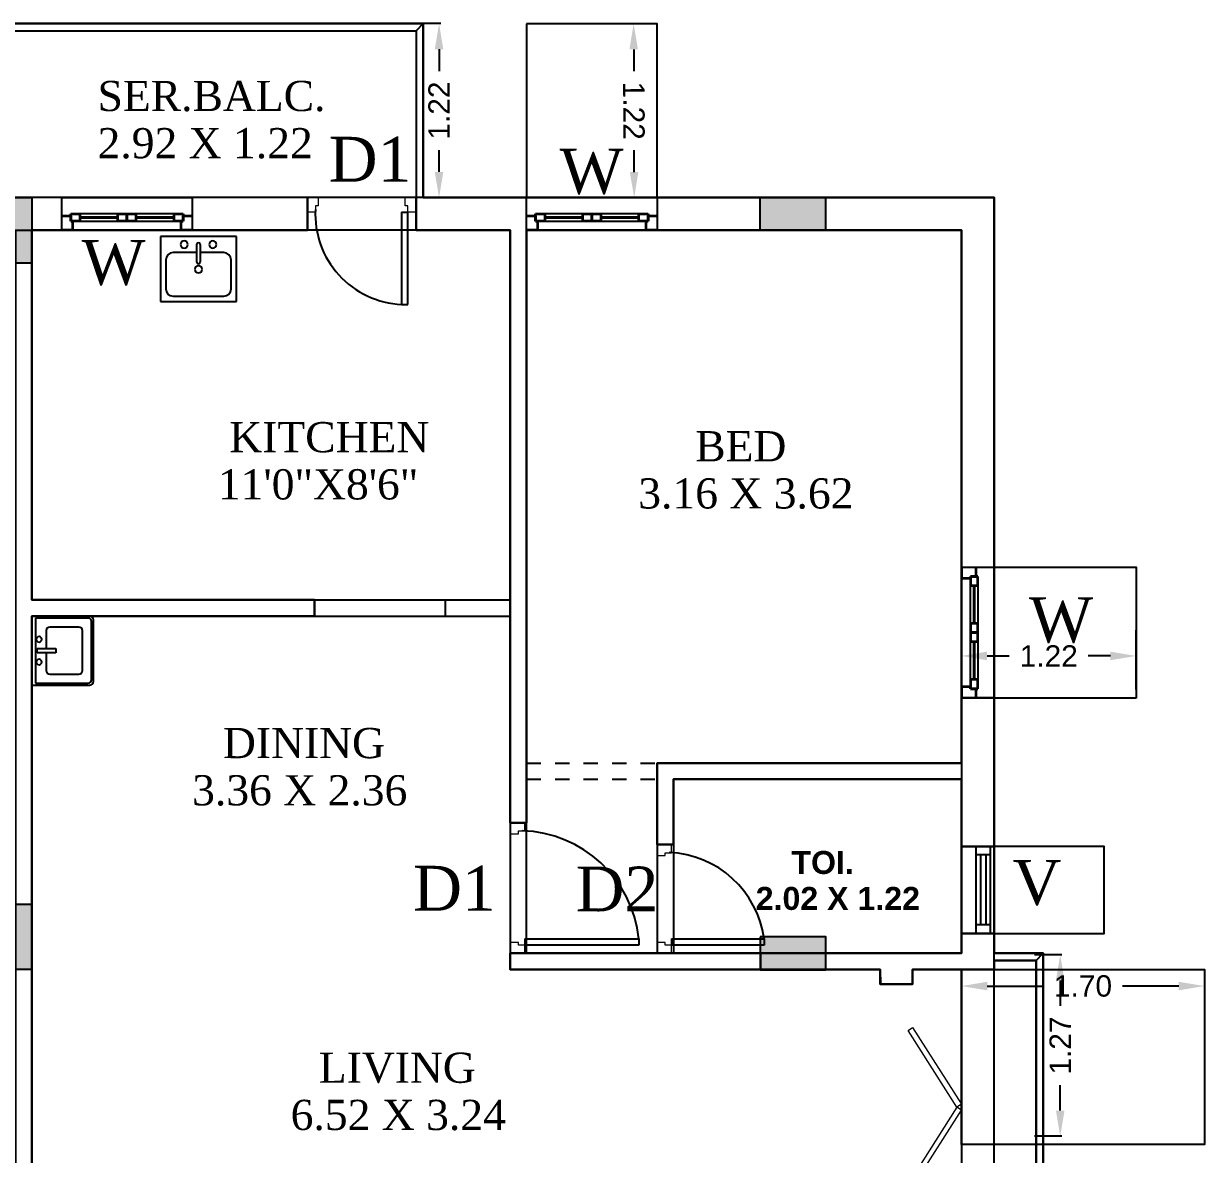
# Model space of a CAD drawing. Header units: metres. Extents: x 8742 to 14639, y -4028 to 1902.
# Drawn here: x 8777.32 to 8785.6, y 1866.54 to 1874.47 of the extents above; entities that cross this region are included whole.
import ezdxf

# ---------------------------------------------------------------- set-up
doc = ezdxf.new("R2010")
doc.units = ezdxf.units.M
doc.linetypes.add('Overhead', pattern=[0.15625, 0.09375, -0.0625])
for name, color, linetype in [('BLK_1_FLR_1_BALCONY_4', 5, 'Continuous'), ('BLK_1_FLR_1_BALCONY_5', 5, 'Continuous'), ('BLK_1_FLR_1_BLT_UP_AREA', 3, 'Continuous'), ('BLK_1_FLR_1_CARPET_AREA', 3, 'Continuous'), ('BLK_1_FLR_1_KITCHEN', 1, 'Continuous'), ('BLK_1_FLR_1_REGULAR_ROOM_8', 1, 'Continuous'), ('BLK_1_FLR_1_REGULAR_ROOM_9', 1, 'Continuous'), ('BLK_1_FLR_1_ROOM_8_LIGHT_VENTILATION_2', 1, 'Continuous'), ('BLK_1_FLR_1_ROOM_9_LIGHT_VENTILATION_1', 1, 'Continuous'), ('BLK_1_FLR_1_ROOM_9_LIGHT_VENTILATION_2', 1, 'Continuous'), ('BLK_1_FLR_1_UNITFA_3', 234, 'Continuous'), ('BLK_1_FLR_1_WC_BATH', 3, 'Continuous'), ('TEXT 1', 7, 'Continuous'), ('TOILET_VENTILATION', 6, 'Continuous')]:
    doc.layers.add(name, color=color, linetype=linetype)
doc.styles.add('ANAND', font='times.ttf')
doc.styles.add('Arial_B_1', font='times.ttf', dxfattribs={"height": 0.5})
doc.styles.add('Arial_B_2', font='arialbd.ttf', dxfattribs={"height": 10.306118})
doc.styles.get("Standard").update_dxf_attribs({"font": 'arial.ttf'})
doc.dimstyles.get("Standard").update_dxf_attribs({"dimtxt": 0.15, "dimasz": 0.18, "dimexe": 0.18, "dimexo": 0.0625, "dimgap": 0.09, "dimtad": 0, "dimzin": 0, "dimdsep": 46, "dimtxsty": 'Standard', "dimcen": 0.09, "dimadec": 0, "dimazin": 0, "dimtfac": 1, "dimtofl": 0, "dimtmove": 0, "dimatfit": 3, "dimfxl": 0, "dimtolj": 1, "dimtzin": 0, "dimarcsym": 0})

# ---------------------------------------------------------------- blocks, each defined once
blk = doc.blocks.new('M_Opening-Elliptical Arch - 3_x7_-1679221-3_1ST_FLOOR')
at = {"linetype": 'Overhead'}
for p, q in [((-18.32, 2.25), (17.68, 2.25)), ((-18.32, -2.25), (17.68, -2.25))]:
    blk.add_line(p, q, dxfattribs=at)
blk = doc.blocks.new('M_Sink Kitchen-Single - 760 x 535mm-189273-3_1ST_FLOOR')
for p, q in [((11.12, 9.09), (-9.88, 9.09)), ((-9.88, 9.09), (-9.88, -8.91)), ((0.12, 6.84), (0.12, 2.09)), ((1.12, 6.84), (1.12, 2.09)), ((11.12, -8.91), (11.12, 9.09)), ((0.12, 4.59), (-6.38, 4.59)), ((7.62, 4.59), (1.12, 4.59)), ((-8.38, 2.59), (-8.38, -5.41)), ((9.62, -5.41), (9.62, 2.59)), ((-9.88, -8.91), (11.12, -8.91)), ((-6.38, -7.41), (7.62, -7.41))]:
    blk.add_line(p, q)
for centre, radius, start, end in [((-3.32, 6.84), 1, 360, 180), ((-3.32, 6.84), 1, 180, 360), ((0.62, 6.84), 0.5, 360, 180), ((4.55, 6.84), 1, 360, 180), ((4.55, 6.84), 1, 180, 360), ((-6.38, 2.59), 2, 90, 180), ((7.62, 2.59), 2, 360, 90), ((0.62, 0), 1, 360, 180), ((0.62, 0), 1, 180, 0), ((0.62, 2.09), 0.5, 180, 0), ((-6.38, -5.41), 2, 180, 270), ((7.62, -5.41), 2, 270, 0)]:
    blk.add_arc(centre, radius, start, end)
blk = doc.blocks.new('DOOR - TOI_-1721455-3_1ST_FLOOR')
at = {"lineweight": 18}
for p, q in [((-15, 4.5), (-12, 4.5)), ((-12, 4.5), (-12, 2.25)), ((12, 4.5), (15, 4.5)), ((12, 2.25), (12, 4.5)), ((-12.75, 0.5), (-15, 0.5)), ((-12.75, 2.25), (-12.75, 0.5)), ((-12, 2.25), (-12.75, 2.25)), ((12.75, 2.25), (12, 2.25)), ((12.75, 0.5), (12.75, 2.25)), ((15, 0.5), (12.75, 0.5))]:
    blk.add_line(p, q, dxfattribs=at)
for p, q in [((11, 0.5), (12.75, 0.5)), ((11, 0.5), (11, -25)), ((12.75, -25), (12.75, 0.5)), ((11, -25), (12.75, -25))]:
    blk.add_line(p, q)
blk.add_arc((12.2, 0), 25.03, 177.2556, 267.2556)
blk = doc.blocks.new('W 1 - K_W_1-1320303-3_1ST_FLOOR')
at = {"lineweight": 35}
for p, q in [((-18, 4.5), (-15, 4.5)), ((-15, 4.5), (-15, 2.03)), ((15, 4.5), (18, 4.5)), ((15, 2.03), (15, 4.5)), ((-15.5, 0.5), (-18, 0.5)), ((-15.5, 0), (-15.5, 2.03)), ((-15.5, 2.03), (-13, 2.03)), ((-15, 2.03), (-15.5, 2.03)), ((-15.5, 2.03), (-15.5, 0.5)), ((-13, 2.03), (-13, 0)), ((-13, 1.01), (-2.5, 1.01)), ((-13, 0.99), (-13, 1.01)), ((-2.5, 0.99), (-13, 0.99)), ((-2.5, 0), (-2.5, 2.03)), ((-2.5, 2.03), (0, 2.03)), ((-2.5, 1.01), (-2.5, 0.99)), ((0, 0), (-2.5, 0)), ((0, 2.03), (0, 0)), ((0, 0), (0, 2.03)), ((0, 2.03), (2.5, 2.03)), ((2.5, 2.03), (2.5, 0)), ((2.5, 1.01), (13, 1.01)), ((2.5, 0.99), (2.5, 1.01)), ((13, 0.99), (2.5, 0.99)), ((13, 0), (13, 2.03)), ((13, 2.03), (15.5, 2.03)), ((13, 1.01), (13, 0.99)), ((15.5, 0), (13, 0)), ((15.5, 2.03), (15, 2.03)), ((15.5, 2.03), (15.5, 0)), ((15.5, 0.5), (15.5, 2.03)), ((18, 0.5), (15.5, 0.5)), ((-13, 0), (-15.5, 0)), ((2.5, 0), (0, 0))]:
    blk.add_line(p, q, dxfattribs=at)
for p, q in [((-2.5, 2.03), (-13, 2.03)), ((-13, 0), (-2.5, 0)), ((13, 2.03), (2.5, 2.03)), ((2.5, 0), (13, 0))]:
    blk.add_line(p, q)
blk = doc.blocks.new('W 1 - W 1-1211607-3_1ST_FLOOR')
at = {"lineweight": 35}
for p, q in [((-13, 0), (-15.5, 0)), ((-15.5, 0), (-15.5, -2.03)), ((-13, -2.03), (-13, 0)), ((2.5, 0), (0, 0)), ((0, 0), (0, -2.03)), ((2.5, -2.03), (2.5, 0)), ((-15.5, -0.5), (-18, -0.5)), ((-15.5, -2.03), (-15.5, -0.5)), ((-15.5, -2.03), (-13, -2.03)), ((-15, -2.03), (-15.5, -2.03)), ((-15, -4.5), (-15, -2.03)), ((-2.5, -0.99), (-13, -0.99)), ((-13, -0.99), (-13, -1.01)), ((-13, -1.01), (-2.5, -1.01)), ((0, 0), (-2.5, 0)), ((-2.5, 0), (-2.5, -2.03)), ((-2.5, -1.01), (-2.5, -0.99)), ((-2.5, -2.03), (0, -2.03)), ((0, -2.03), (0, 0)), ((0, -2.03), (2.5, -2.03)), ((13, -0.99), (2.5, -0.99)), ((2.5, -0.99), (2.5, -1.01)), ((2.5, -1.01), (13, -1.01)), ((15.5, 0), (13, 0)), ((13, 0), (13, -2.03)), ((13, -1.01), (13, -0.99)), ((13, -2.03), (15.5, -2.03)), ((15.5, -2.03), (15, -2.03)), ((15, -2.03), (15, -4.5)), ((15.5, -2.03), (15.5, 0)), ((15.5, -0.5), (15.5, -2.03)), ((18, -0.5), (15.5, -0.5)), ((-18, -4.5), (-15, -4.5)), ((15, -4.5), (18, -4.5))]:
    blk.add_line(p, q, dxfattribs=at)
for p, q in [((-13, 0), (-2.5, 0)), ((2.5, 0), (13, 0)), ((-2.5, -2.03), (-13, -2.03)), ((13, -2.03), (2.5, -2.03)), ((-15, -4.5), (15, -4.5))]:
    blk.add_line(p, q)
blk = doc.blocks.new('Louvre - V1-1730498-3_1ST_FLOOR')
for p, q in [((-23.42, 0.9), (-23.42, 4.88)), ((0.58, 4.88), (0.58, 0.9)), ((0.58, 0.9), (-23.42, 0.9)), ((-23.42, 0.9), (-23.42, -3.16)), ((-21.06, -3.16), (-21.06, 0.9)), ((-1.78, -3.16), (-1.78, 0.9)), ((0.58, -3.16), (0.58, 0.9)), ((-23.42, -3.16), (0.58, -3.16)), ((-21.06, -0.46), (-1.78, -0.46)), ((-1.78, -1.81), (-21.06, -1.81))]:
    blk.add_line(p, q)
blk = doc.blocks.new('W 1 - W 1-1209876-3_1ST_FLOOR')
at = {"lineweight": 35}
for p, q in [((-18, 4.5), (-15, 4.5)), ((-15, 4.5), (-15, 2.03)), ((15, 4.5), (18, 4.5)), ((15, 2.03), (15, 4.5)), ((-15.5, 0.5), (-18, 0.5)), ((-15.5, 0), (-15.5, 2.03)), ((-15.5, 2.03), (-13, 2.03)), ((-15, 2.03), (-15.5, 2.03)), ((-15.5, 2.03), (-15.5, 0.5)), ((-13, 2.03), (-13, 0)), ((-13, 1.01), (-2.5, 1.01)), ((-13, 0.99), (-13, 1.01)), ((-2.5, 0.99), (-13, 0.99)), ((-2.5, 0), (-2.5, 2.03)), ((-2.5, 2.03), (0, 2.03)), ((-2.5, 1.01), (-2.5, 0.99)), ((0, 0), (-2.5, 0)), ((0, 2.03), (0, 0)), ((0, 0), (0, 2.03)), ((0, 2.03), (2.5, 2.03)), ((2.5, 2.03), (2.5, 0)), ((2.5, 1.01), (13, 1.01)), ((2.5, 0.99), (2.5, 1.01)), ((13, 0.99), (2.5, 0.99)), ((13, 0), (13, 2.03)), ((13, 2.03), (15.5, 2.03)), ((13, 1.01), (13, 0.99)), ((15.5, 0), (13, 0)), ((15.5, 2.03), (15, 2.03)), ((15.5, 2.03), (15.5, 0)), ((15.5, 0.5), (15.5, 2.03)), ((18, 0.5), (15.5, 0.5)), ((-13, 0), (-15.5, 0)), ((2.5, 0), (0, 0))]:
    blk.add_line(p, q, dxfattribs=at)
for p, q in [((-2.5, 2.03), (-13, 2.03)), ((-13, 0), (-2.5, 0)), ((13, 2.03), (2.5, 2.03)), ((2.5, 0), (13, 0))]:
    blk.add_line(p, q)
blk = doc.blocks.new('ada_hand_sink_737 - 19_ x 17_-1228480-3_1ST_FLOOR')
for p, q in [((2.06, 20.5), (2.06, 4.5)), ((2.56, 20), (2.56, 5.5)), ((20.06, 21.5), (3.06, 21.5)), ((19.56, 21), (3.56, 21)), ((20.56, 5.5), (20.56, 20)), ((21.06, 4.5), (21.06, 20.5)), ((5.06, 17.5), (5.06, 9.5)), ((17.06, 18.5), (6.06, 18.5)), ((18.06, 9.5), (18.06, 17.5)), ((10.93, 5.96), (10.93, 11.18)), ((10.93, 11.18), (12.18, 11.18)), ((12.18, 11.18), (12.18, 5.96)), ((6.06, 8.5), (10.93, 8.5)), ((12.18, 8.5), (17.06, 8.5)), ((2.56, 5.5), (20.56, 5.5)), ((12.18, 5.96), (10.93, 5.96))]:
    blk.add_line(p, q)
for centre, radius, start, end in [((3.06, 20.5), 1, 90, 180), ((3.56, 20), 1, 90, 180), ((19.56, 20), 1, 360, 90), ((20.06, 20.5), 1, 0, 90), ((6.06, 17.5), 1, 90, 180), ((17.06, 17.5), 1, 360, 90), ((6.06, 9.5), 1, 180, 270), ((8.43, 6.5), 0.75, 0, 180), ((14.68, 6.5), 0.75, 0, 180), ((17.06, 9.5), 1, 270, 0), ((8.43, 6.5), 0.75, 180, 0), ((14.68, 6.5), 0.75, 180, 0)]:
    blk.add_arc(centre, radius, start, end)
blk = doc.blocks.new('M_Bifold-4 Panel - 1830 x 2134mm 2-1742138-3_1ST_FLOOR')
at = {"lineweight": 18}
for p, q in [((-48.02, 4.49), (-26.82, 17.97)), ((-26.01, 16.7), (-47.21, 3.23)), ((-26.82, 17.97), (-26.01, 16.7)), ((-25.21, 17.97), (-26.01, 16.7)), ((-26.01, 16.7), (-4.81, 3.23)), ((-4, 4.49), (-25.21, 17.97)), ((4, 4.49), (25.2, 17.97)), ((26.01, 16.7), (4.8, 3.23)), ((25.2, 17.97), (26.01, 16.7)), ((26.82, 17.97), (26.02, 16.7)), ((26.02, 16.7), (47.22, 3.23)), ((47.93, 4.55), (26.82, 17.97)), ((-47.21, 3.23), (-48.02, 4.49)), ((-4.81, 3.23), (-4, 4.49)), ((4.8, 3.23), (4, 4.49)), ((47.22, 3.23), (47.93, 4.55))]:
    blk.add_line(p, q, dxfattribs=at)
blk = doc.blocks.new('DOOR - TOI_-1641784-3_1ST_FLOOR')
for p, q in [((11, 27.25), (12.75, 27.25)), ((11, 1.75), (11, 27.25)), ((12.75, 27.25), (12.75, 1.75)), ((11, 1.75), (12.75, 1.75))]:
    blk.add_line(p, q)
at = {"lineweight": 18}
for p, q in [((-12.75, 1.75), (-15, 1.75)), ((-12.75, 0), (-12.75, 1.75)), ((15, 1.75), (12.75, 1.75)), ((12.75, 1.75), (12.75, 0)), ((-15, -2.25), (-12, -2.25)), ((-12, 0), (-12.75, 0)), ((-12, -2.25), (-12, 0)), ((12.75, 0), (12, 0)), ((12, 0), (12, -2.25)), ((12, -2.25), (15, -2.25))]:
    blk.add_line(p, q, dxfattribs=at)
blk.add_arc((14.68, 0), 27.5, 97.6803, 177.8085)
blk = doc.blocks.new('DOOR - DOOR-1641842-3_1ST_FLOOR')
for p, q in [((14, 33.25), (15.75, 33.25)), ((14, 1.75), (14, 33.25)), ((15.75, 33.25), (15.75, 1.75)), ((14, 1.75), (15.75, 1.75))]:
    blk.add_line(p, q)
at = {"lineweight": 18}
for p, q in [((-15.75, 1.75), (-18, 1.75)), ((-15.75, 0), (-15.75, 1.75)), ((18, 1.75), (15.75, 1.75)), ((15.75, 1.75), (15.75, 0)), ((-18, -2.25), (-15, -2.25)), ((-15, 0), (-15.75, 0)), ((-15, -2.25), (-15, 0)), ((15.75, 0), (15, 0)), ((15, 0), (15, -2.25)), ((15, -2.25), (18, -2.25))]:
    blk.add_line(p, q, dxfattribs=at)
blk.add_arc((17.63, 0), 33.45, 96.2291, 178.1985)
blk = doc.blocks.new('*D384')
at = {"layer": 'BLK_1_FLR_1_ROOM_9_LIGHT_VENTILATION_2', "color": 0, "lineweight": -2}
for p, q in [((8781.7023, 1874.4698), (8781.4203, 1874.4689)), ((8781.6009, 1874.2895), (8781.6014, 1874.1366)), ((8781.6036, 1873.4297), (8781.6031, 1873.5826)), ((8781.7062, 1873.2501), (8781.4242, 1873.2492))]:
    blk.add_line(p, q, dxfattribs=at)
at = {"layer": 'BLK_1_FLR_1_ROOM_9_LIGHT_VENTILATION_2', "color": 0}
for points in [[(8781.6309, 1874.2896), (8781.5709, 1874.2894), (8781.6003, 1874.4695)], [(8781.6336, 1873.4298), (8781.5736, 1873.4297), (8781.6042, 1873.2497)]]:
    blk.add_solid(points, dxfattribs=at)
at = {"layer": 'Defpoints', "color": 0}
for p in [(8781.6003, 1874.4695), (8781.7648, 1874.47), (8781.7687, 1873.2503)]:
    blk.add_point(p, dxfattribs=at)
at = {"layer": 'BLK_1_FLR_1_ROOM_9_LIGHT_VENTILATION_2', "color": 0, "insert": (8781.6023, 1873.8596), "char_height": 0.15, "attachment_point": 5, "rotation": 270.1821}
blk.add_mtext('\\A1;1.22', dxfattribs=at)
blk = doc.blocks.new('*D356')
at = {"layer": 'BLK_1_FLR_1_ROOM_9_LIGHT_VENTILATION_1', "color": 0, "lineweight": -2}
for p, q in [((8783.8994, 1869.8006), (8783.8994, 1870.2154)), ((8785.1236, 1869.8006), (8785.1236, 1870.2154)), ((8784.0794, 1870.0354), (8784.2345, 1870.0354)), ((8784.9436, 1870.0354), (8784.7885, 1870.0354))]:
    blk.add_line(p, q, dxfattribs=at)
at = {"layer": 'BLK_1_FLR_1_ROOM_9_LIGHT_VENTILATION_1', "color": 0}
for points in [[(8784.0794, 1870.0654), (8784.0794, 1870.0054), (8783.8994, 1870.0354)], [(8784.9436, 1870.0654), (8784.9436, 1870.0054), (8785.1236, 1870.0354)]]:
    blk.add_solid(points, dxfattribs=at)
at = {"layer": 'Defpoints', "color": 0}
for p in [(8785.1236, 1870.0354), (8783.8994, 1869.7381), (8785.1236, 1869.7381)]:
    blk.add_point(p, dxfattribs=at)
at = {"layer": 'BLK_1_FLR_1_ROOM_9_LIGHT_VENTILATION_1', "color": 0, "insert": (8784.5115, 1870.0354), "char_height": 0.15, "attachment_point": 5}
blk.add_mtext('\\A1;1.22', dxfattribs=at)
blk = doc.blocks.new('*D364')
at = {"layer": 'BLK_1_FLR_1_BALCONY_4', "color": 0, "lineweight": -2}
for p, q in [((8784.6043, 1867.9384), (8784.412, 1867.9384)), ((8784.592, 1867.7584), (8784.592, 1867.5804)), ((8784.592, 1866.8468), (8784.592, 1867.0249)), ((8784.604, 1866.6668), (8784.412, 1866.6668))]:
    blk.add_line(p, q, dxfattribs=at)
at = {"layer": 'BLK_1_FLR_1_BALCONY_4', "color": 0}
for points in [[(8784.562, 1867.7584), (8784.622, 1867.7584), (8784.592, 1867.9384)], [(8784.562, 1866.8468), (8784.622, 1866.8468), (8784.592, 1866.6668)]]:
    blk.add_solid(points, dxfattribs=at)
at = {"layer": 'Defpoints', "color": 0}
for p in [(8784.592, 1867.9384), (8784.6668, 1867.9384), (8784.6665, 1866.6668)]:
    blk.add_point(p, dxfattribs=at)
at = {"layer": 'BLK_1_FLR_1_BALCONY_4', "color": 0, "insert": (8784.592, 1867.3026), "char_height": 0.15, "attachment_point": 5, "rotation": 90}
blk.add_mtext('\\A1;1.27', dxfattribs=at)
blk = doc.blocks.new('*D365')
at = {"layer": 'BLK_1_FLR_1_BALCONY_5', "color": 0, "lineweight": -2}
for p, q in [((8780.2481, 1874.4705), (8780.0558, 1874.4705)), ((8780.2358, 1874.2905), (8780.2358, 1874.1374)), ((8780.2358, 1873.4303), (8780.2358, 1873.5834)), ((8780.2478, 1873.2503), (8780.0558, 1873.2503))]:
    blk.add_line(p, q, dxfattribs=at)
at = {"layer": 'BLK_1_FLR_1_BALCONY_5', "color": 0}
for points in [[(8780.2058, 1874.2905), (8780.2658, 1874.2905), (8780.2358, 1874.4705)], [(8780.2058, 1873.4303), (8780.2658, 1873.4303), (8780.2358, 1873.2503)]]:
    blk.add_solid(points, dxfattribs=at)
at = {"layer": 'Defpoints', "color": 0}
for p in [(8780.2358, 1874.4705), (8780.3106, 1874.4705), (8780.3103, 1873.2503)]:
    blk.add_point(p, dxfattribs=at)
at = {"layer": 'BLK_1_FLR_1_BALCONY_5', "color": 0, "insert": (8780.2358, 1873.8604), "char_height": 0.15, "attachment_point": 5, "rotation": 90}
blk.add_mtext('\\A1;1.22', dxfattribs=at)
blk = doc.blocks.new('*D378')
at = {"layer": 'BLK_1_FLR_1_ROOM_8_LIGHT_VENTILATION_2', "color": 0, "lineweight": -2}
for p, q in [((8783.9003, 1867.7729), (8783.9003, 1867.5399)), ((8784.0803, 1867.7199), (8784.4742, 1867.7199)), ((8785.423, 1867.7199), (8785.0292, 1867.7199)), ((8785.603, 1867.7729), (8785.603, 1867.5399))]:
    blk.add_line(p, q, dxfattribs=at)
at = {"layer": 'BLK_1_FLR_1_ROOM_8_LIGHT_VENTILATION_2', "color": 0}
for points in [[(8784.0803, 1867.7499), (8784.0803, 1867.6899), (8783.9003, 1867.7199)], [(8785.423, 1867.7499), (8785.423, 1867.6899), (8785.603, 1867.7199)]]:
    blk.add_solid(points, dxfattribs=at)
at = {"layer": 'Defpoints', "color": 0}
for p in [(8783.9003, 1867.8354), (8785.603, 1867.8354), (8785.603, 1867.7199)]:
    blk.add_point(p, dxfattribs=at)
at = {"layer": 'BLK_1_FLR_1_ROOM_8_LIGHT_VENTILATION_2', "color": 0, "insert": (8784.7517, 1867.7199), "char_height": 0.15, "attachment_point": 5}
blk.add_mtext('\\A1;1.70', dxfattribs=at)

msp = doc.modelspace()

# ---------------------------------------------------------------- hatches: boundary and pattern name
h = msp.add_hatch(color=1)
h.dxf.hatch_style = 1
h.paths.add_polyline_path([(8777.3807, 1873.2503), (8777.1507, 1873.2503), (8777.1507, 1872.7903), (8777.3807, 1872.7903)])
h = msp.add_hatch(color=1)
h.dxf.hatch_style = 1
h.paths.add_polyline_path([(8782.947, 1873.0215), (8782.947, 1873.2515), (8782.487, 1873.2515), (8782.487, 1873.0215)])
h = msp.add_hatch(color=1)
h.dxf.hatch_style = 1
h.paths.add_polyline_path([(8777.3807, 1868.2954), (8777.1507, 1868.2954), (8777.1507, 1867.8354), (8777.3807, 1867.8354)])
h = msp.add_hatch(color=1)
h.dxf.hatch_style = 1
h.paths.add_polyline_path([(8782.9477, 1867.8348), (8782.9477, 1868.0648), (8782.4877, 1868.0649), (8782.4877, 1867.8349)])

# ---------------------------------------------------------------- linework, layer by layer
for p, q in [((8780.1251, 1874.4705), (8777.1507, 1874.4705)), ((8777.2008, 1874.4205), (8780.0751, 1874.4205)), ((8780.1251, 1874.4705), (8780.0751, 1874.4205)), ((8780.0751, 1874.4205), (8780.0751, 1873.2503)), ((8780.1251, 1873.2503), (8780.1251, 1874.4705)), ((8777.5893, 1873.2503), (8777.2008, 1873.2503)), ((8777.5893, 1873.0215), (8777.5893, 1873.2503)), ((8777.5893, 1873.2503), (8778.5045, 1873.2503)), ((8779.3124, 1873.2503), (8778.5045, 1873.2503)), ((8778.5045, 1873.2503), (8778.5045, 1873.0215)), ((8779.3124, 1873.0215), (8779.3124, 1873.2503)), ((8780.8496, 1873.2503), (8780.0751, 1873.2503)), ((8780.0751, 1873.2503), (8780.0751, 1873.0215)), ((8780.8496, 1873.2503), (8781.7648, 1873.2503)), ((8780.8496, 1868.865), (8780.8496, 1873.2503)), ((8784.1291, 1873.2503), (8781.7648, 1873.2503)), ((8782.4894, 1873.2503), (8781.7648, 1873.2503)), ((8781.7648, 1873.2503), (8781.7648, 1873.0215)), ((8784.1291, 1870.6572), (8784.1291, 1873.2503)), ((8777.1507, 1873.0215), (8777.5893, 1873.0215)), ((8777.3795, 1870.4284), (8777.3795, 1873.0215)), ((8777.5893, 1873.0215), (8779.3124, 1873.0215)), ((8780.0751, 1873.0215), (8780.7352, 1873.0215)), ((8780.7352, 1873.0215), (8780.7352, 1868.865)), ((8780.8496, 1873.0215), (8782.4894, 1873.0215)), ((8781.7648, 1873.0215), (8783.9003, 1873.0215)), ((8783.9003, 1873.0215), (8783.9003, 1870.6572)), ((8783.9003, 1870.6572), (8784.1291, 1870.6572)), ((8784.1291, 1870.6572), (8784.1291, 1869.742)), ((8779.3625, 1870.4284), (8777.3795, 1870.4284)), ((8779.3625, 1870.314), (8779.3625, 1870.4284)), ((8780.2776, 1870.4284), (8780.2776, 1870.314)), ((8777.3795, 1867.8354), (8777.3795, 1870.314)), ((8777.3795, 1870.314), (8779.3625, 1870.314)), ((8780.2776, 1870.314), (8780.7352, 1870.314)), ((8784.1291, 1869.742), (8783.9003, 1869.742)), ((8783.9003, 1869.742), (8783.9003, 1868.6997)), ((8784.1291, 1868.6997), (8784.1291, 1869.742)), ((8781.7648, 1869.2844), (8781.7648, 1868.7124)), ((8781.7648, 1869.2844), (8783.9003, 1869.2844)), ((8781.8792, 1869.17), (8783.9003, 1869.17)), ((8781.8792, 1868.7124), (8781.8792, 1869.17)), ((8780.7352, 1868.865), (8780.8496, 1868.865)), ((8781.7648, 1868.7124), (8781.8792, 1868.7124)), ((8783.9003, 1868.6997), (8784.1291, 1868.6997)), ((8783.9003, 1868.0896), (8783.9003, 1868.6997)), ((8784.1291, 1868.6997), (8784.1291, 1868.0896)), ((8784.1291, 1868.0896), (8783.9003, 1868.0896)), ((8783.9003, 1868.0896), (8783.9003, 1867.9498)), ((8784.1291, 1867.8354), (8784.1291, 1868.0896)), ((8782.4894, 1867.9498), (8780.7352, 1867.9498)), ((8780.7352, 1867.9498), (8780.7352, 1867.8354)), ((8783.9003, 1867.9498), (8781.8665, 1867.9498)), ((8782.4901, 1867.9493), (8782.4901, 1867.8349)), ((8784.4723, 1867.9498), (8784.1291, 1867.9498)), ((8784.1291, 1867.8997), (8784.4223, 1867.8997)), ((8784.4223, 1867.8997), (8784.4723, 1867.9498)), ((8784.4223, 1867.8997), (8784.4223, 1864.5297)), ((8784.4723, 1864.4796), (8784.4723, 1867.9498)), ((8777.3795, 1864.2508), (8777.3795, 1867.8354)), ((8780.7352, 1867.8354), (8782.4894, 1867.8354)), ((8780.7352, 1867.8354), (8783.3283, 1867.8354)), ((8783.3283, 1867.8354), (8783.3283, 1867.7343)), ((8783.5571, 1867.8354), (8784.1291, 1867.8354)), ((8783.5571, 1867.7343), (8783.5571, 1867.8354)), ((8783.3283, 1867.7343), (8783.5571, 1867.7343))]:
    msp.add_line(p, q)
for points in [[(8770.4012, 1859.2173), (8770.4012, 1864.4796), (8770.058, 1864.4796), (8770.058, 1867.9498), (8770.4012, 1867.9498), (8770.4012, 1874.4705), (8773.3755, 1874.4705), (8773.3755, 1873.2503), (8777.1507, 1873.2503), (8777.1507, 1874.4705), (8780.1251, 1874.4705), (8780.1251, 1873.2503), (8784.1291, 1873.2503), (8784.1291, 1867.9498), (8784.4723, 1867.9498), (8784.4723, 1864.4796), (8784.1291, 1864.4796), (8784.1291, 1859.2173)], [(8784.4223, 1864.5297), (8784.4223, 1867.8997), (8784.1291, 1867.8997), (8784.1291, 1867.8354), (8783.5571, 1867.8354), (8783.5571, 1867.7343), (8783.3283, 1867.7343), (8783.3283, 1867.8354), (8780.7352, 1867.8354), (8780.7352, 1867.9498), (8783.9003, 1867.9498), (8783.9003, 1869.17), (8781.8792, 1869.17), (8781.8792, 1868.7124), (8781.7648, 1868.7124), (8781.7648, 1869.2844), (8783.9003, 1869.2844), (8783.9003, 1873.0215), (8780.8496, 1873.0215), (8780.8496, 1868.865), (8780.7352, 1868.865), (8780.7352, 1873.0215), (8780.0751, 1873.0215), (8780.0751, 1873.2503), (8779.3124, 1873.2503), (8779.3124, 1873.0215), (8777.3795, 1873.0215), (8777.3795, 1870.4284), (8779.3625, 1870.4284), (8779.3625, 1870.314), (8777.3795, 1870.314), (8777.3795, 1859.4461)], [(8781.8792, 1867.9498), (8783.9003, 1867.9498), (8783.9003, 1869.17), (8781.8792, 1869.17), (8781.8792, 1867.9498)], [(8784.4723, 1864.4796), (8784.1291, 1864.4796), (8784.1291, 1867.9498), (8784.4723, 1867.9498), (8784.4723, 1864.4796)]]:
    msp.add_lwpolyline(points)
for points in [[(8780.1251, 1873.2503), (8777.1507, 1873.2503), (8777.1507, 1874.4705), (8780.1251, 1874.4705), (8780.1251, 1873.2503)], [(8777.2651, 1859.2173), (8784.1291, 1859.2173), (8784.1291, 1864.4796), (8784.4723, 1864.4796), (8784.4723, 1867.9498), (8784.1291, 1867.9498), (8784.1291, 1873.2503), (8780.1251, 1873.2503), (8780.1251, 1874.4705), (8777.1507, 1874.4705), (8777.1507, 1873.2503), (8777.1507, 1873.0215), (8777.2651, 1873.0215), (8777.2651, 1859.2173)], [(8777.3795, 1873.0215), (8777.3795, 1870.4284), (8780.7352, 1870.4284), (8780.7352, 1873.0215), (8777.3795, 1873.0215)], [(8780.8496, 1873.0215), (8783.9003, 1873.0215), (8783.9003, 1869.2844), (8781.7648, 1869.2844), (8781.7648, 1867.9498), (8780.8496, 1867.9498)], [(8778.9049, 1862.3442), (8777.3795, 1862.3442), (8777.3795, 1870.314), (8780.7352, 1870.314), (8780.7352, 1867.8354), (8783.3283, 1867.8354), (8783.3319, 1867.7343), (8783.5571, 1867.7343), (8783.5571, 1867.8354), (8783.9003, 1867.8354), (8783.9003, 1864.594), (8783.5571, 1864.594), (8783.5571, 1864.6836), (8783.3283, 1864.6836), (8783.3283, 1864.594), (8778.9049, 1864.594)]]:
    msp.add_lwpolyline(points, close=True)
at = {"layer": 'BLK_1_FLR_1_BALCONY_4'}
msp.add_lwpolyline([(8784.4723, 1864.4796), (8784.1291, 1864.4796), (8784.1291, 1867.9498), (8784.4723, 1867.9498), (8784.4723, 1864.4796)], dxfattribs=at)
at = {"layer": 'BLK_1_FLR_1_BALCONY_5'}
msp.add_lwpolyline([(8780.1251, 1873.2503), (8777.1507, 1873.2503), (8777.1507, 1874.4705), (8780.1251, 1874.4705), (8780.1251, 1873.2503)], close=True, dxfattribs=at)
at = {"layer": 'BLK_1_FLR_1_BLT_UP_AREA', "color": 3}
msp.add_lwpolyline([(8770.4012, 1859.2173), (8770.4012, 1864.4796), (8770.058, 1864.4796), (8770.058, 1867.9498), (8770.4012, 1867.9498), (8770.4012, 1874.4705), (8773.3755, 1874.4705), (8773.3755, 1873.2503), (8777.1507, 1873.2503), (8777.1507, 1874.4705), (8780.1251, 1874.4705), (8780.1251, 1873.2503), (8784.1291, 1873.2503), (8784.1291, 1867.9498), (8784.4723, 1867.9498), (8784.4723, 1864.4796), (8784.1291, 1864.4796), (8784.1291, 1859.2173)], dxfattribs=at)
at = {"layer": 'BLK_1_FLR_1_CARPET_AREA', "color": 3}
msp.add_lwpolyline([(8784.4223, 1864.5297), (8784.4223, 1867.8997), (8784.1291, 1867.8997), (8784.1291, 1867.8354), (8783.5571, 1867.8354), (8783.5571, 1867.7343), (8783.3283, 1867.7343), (8783.3283, 1867.8354), (8780.7352, 1867.8354), (8780.7352, 1867.9498), (8783.9003, 1867.9498), (8783.9003, 1869.17), (8781.8792, 1869.17), (8781.8792, 1868.7124), (8781.7648, 1868.7124), (8781.7648, 1869.2844), (8783.9003, 1869.2844), (8783.9003, 1873.0215), (8780.8496, 1873.0215), (8780.8496, 1868.865), (8780.7352, 1868.865), (8780.7352, 1873.0215), (8780.0751, 1873.0215), (8780.0751, 1873.2503), (8779.3124, 1873.2503), (8779.3124, 1873.0215), (8777.3795, 1873.0215), (8777.3795, 1870.4284), (8779.3625, 1870.4284), (8779.3625, 1870.314), (8777.3795, 1870.314), (8777.3795, 1859.4461)], dxfattribs=at)
at = {"layer": 'BLK_1_FLR_1_KITCHEN', "color": 1}
msp.add_lwpolyline([(8777.3795, 1873.0215), (8777.3795, 1870.4284), (8780.7352, 1870.4284), (8780.7352, 1873.0215), (8777.3795, 1873.0215)], close=True, dxfattribs=at)
at = {"layer": 'BLK_1_FLR_1_REGULAR_ROOM_8'}
msp.add_lwpolyline([(8778.9049, 1862.3442), (8777.3795, 1862.3442), (8777.3795, 1870.314), (8780.7352, 1870.314), (8780.7352, 1867.8354), (8783.3283, 1867.8354), (8783.3319, 1867.7343), (8783.5571, 1867.7343), (8783.5571, 1867.8354), (8783.9003, 1867.8354), (8783.9003, 1864.594), (8783.5571, 1864.594), (8783.5571, 1864.6836), (8783.3283, 1864.6836), (8783.3283, 1864.594), (8778.9049, 1864.594)], close=True, dxfattribs=at)
at = {"layer": 'BLK_1_FLR_1_REGULAR_ROOM_9'}
msp.add_lwpolyline([(8780.8496, 1873.0215), (8783.9003, 1873.0215), (8783.9003, 1869.2844), (8781.7648, 1869.2844), (8781.7648, 1867.9498), (8780.8496, 1867.9498)], close=True, dxfattribs=at)
at = {"layer": 'BLK_1_FLR_1_ROOM_8_LIGHT_VENTILATION_2'}
msp.add_lwpolyline([(8783.9003, 1867.8354), (8785.603, 1867.8354), (8785.603, 1866.6098), (8783.9003, 1866.6098), (8783.9003, 1867.8354)], close=True, dxfattribs=at)
at = {"layer": 'BLK_1_FLR_1_ROOM_9_LIGHT_VENTILATION_1'}
msp.add_lwpolyline([(8785.1236, 1869.7381), (8783.8994, 1869.7381), (8783.9003, 1870.6572), (8785.1236, 1870.6572), (8785.1236, 1869.7381)], dxfattribs=at)
at = {"layer": 'BLK_1_FLR_1_ROOM_9_LIGHT_VENTILATION_2'}
msp.add_lwpolyline([(8780.8496, 1874.47), (8780.8496, 1873.2503), (8781.7648, 1873.2503), (8781.7648, 1874.47), (8780.8496, 1874.47)], dxfattribs=at)
at = {"layer": 'BLK_1_FLR_1_UNITFA_3'}
msp.add_lwpolyline([(8777.2651, 1859.2173), (8784.1291, 1859.2173), (8784.1291, 1864.4796), (8784.4723, 1864.4796), (8784.4723, 1867.9498), (8784.1291, 1867.9498), (8784.1291, 1873.2503), (8780.1251, 1873.2503), (8780.1251, 1874.4705), (8777.1507, 1874.4705), (8777.1507, 1873.2503), (8777.1507, 1873.0215), (8777.2651, 1873.0215), (8777.2651, 1859.2173)], close=True, dxfattribs=at)
at = {"layer": 'BLK_1_FLR_1_WC_BATH'}
msp.add_lwpolyline([(8781.8792, 1867.9498), (8783.9003, 1867.9498), (8783.9003, 1869.17), (8781.8792, 1869.17), (8781.8792, 1867.9498)], dxfattribs=at)
at = {"layer": 'Defpoints', "color": 5}
for points in [[(8777.1507, 1873.2503), (8777.3807, 1873.2503), (8777.3807, 1872.7903), (8777.1507, 1872.7903), (8777.1507, 1873.2503)], [(8782.947, 1873.2515), (8782.947, 1873.0215), (8782.487, 1873.0215), (8782.487, 1873.2515), (8782.947, 1873.2515)], [(8777.1507, 1868.2954), (8777.3807, 1868.2954), (8777.3807, 1867.8354), (8777.1507, 1867.8354), (8777.1507, 1868.2954)], [(8782.4877, 1868.0649), (8782.4877, 1867.8349), (8782.9477, 1867.8348), (8782.9477, 1868.0648), (8782.4877, 1868.0649)]]:
    msp.add_lwpolyline(points, dxfattribs=at)
at = {"layer": 'TOILET_VENTILATION'}
msp.add_lwpolyline([(8783.9003, 1868.0896), (8784.9001, 1868.0896), (8784.9013, 1868.6997), (8783.9003, 1868.6997), (8783.9003, 1868.0896)], close=True, dxfattribs=at)

# ---------------------------------------------------------------- block references
at = {"xscale": 0.0254221210396509, "yscale": 0.0254221210396509, "zscale": 0.0254221210396509}
for name, p in [('DOOR - TOI_-1721455-3_1ST_FLOOR', (8779.6937, 1873.1359)), ('M_Sink Kitchen-Single - 760 x 535mm-189273-3_1ST_FLOOR', (8778.5328, 1872.7473)), ('M_Opening-Elliptical Arch - 3_x7_-1679221-3_1ST_FLOOR', (8779.8282, 1870.3712)), ('M_Opening-Elliptical Arch - 3_x7_-1679221-3_1ST_FLOOR', (8781.3154, 1869.2272))]:
    msp.add_blockref(name, p, dxfattribs=at)
for name, p, rotation in [('W 1 - K_W_1-1320303-3_1ST_FLOOR', (8778.0469, 1873.1359), 180), ('W 1 - W 1-1209876-3_1ST_FLOOR', (8781.3072, 1873.1359), 180), ('W 1 - W 1-1211607-3_1ST_FLOOR', (8784.0147, 1870.1996), 269.9999999999998), ('ada_hand_sink_737 - 19_ x 17_-1228480-3_1ST_FLOOR', (8777.2651, 1870.3664), 269.9999999999999), ('DOOR - DOOR-1641842-3_1ST_FLOOR', (8780.7924, 1868.4074), 269.9999999999999), ('DOOR - TOI_-1641784-3_1ST_FLOOR', (8781.822, 1868.3311), 269.9999999999999), ('Louvre - V1-1730498-3_1ST_FLOOR', (8784.0232, 1868.6849), 89.99999999999987), ('M_Bifold-4 Panel - 1830 x 2134mm 2-1742138-3_1ST_FLOOR', (8783.4427, 1866.2089), 270.0000000000001)]:
    msp.add_blockref(name, p, dxfattribs=dict(at, rotation=rotation))

# ---------------------------------------------------------------- texts
at = {"layer": 'TEXT 1', "color": 7, "style": 'ANAND'}
for s, height, p in [('D1', 0.31437, (8779.4616, 1873.3623)), ('W', 0.3144, (8781.0806, 1873.279)), ('W', 0.3144, (8777.7288, 1872.6393)), ('W', 0.3144, (8784.3733, 1870.1323)), ('D1', 0.31437, (8780.0538, 1868.2491)), ('D2', 0.31437, (8781.1931, 1868.2439)), ('V', 0.3144, (8784.2567, 1868.2904))]:
    msp.add_text(s, height=height, rotation=359.96632, dxfattribs=at).set_placement(p)
at = {"layer": 'TEXT 1', "attachment_point": 1, "line_spacing_factor": 0.938532}
for s, insert, char_height, width, style in [('SER.BALC.\\P2.92 X 1.22', (8777.8408, 1874.069), 0.211618, 1.839276, 'Arial_B_1'), (' KITCHEN\\P11\'0"X8\'6"', (8778.6848, 1871.6758), 0.21162, 1.669112, 'Arial_B_1'), ('     BED\\P3.16 X 3.62', (8781.6327, 1871.6123), 0.211618, 1.859296, 'Arial_B_1'), ('{\\W4.928283; } DINING\\P{\\W3.223205; }3.36 X 2.36', (8778.2465, 1869.5302), 0.211618, 1.954387, 'Arial_B_1'), ('    TOI.\\P2.02 X 1.22', (8782.4565, 1868.6675), 0.161233, 1.344195, 'Arial_B_2'), ('{\\W6.908277; }LIVING\\P{\\W4.437574; }6.52 X 3.24', (8778.8405, 1867.2533), 0.211618, 2.144571, 'Arial_B_1')]:
    msp.add_mtext(s, dxfattribs=dict(at, insert=insert, char_height=char_height, width=width, style=style))

# ---------------------------------------------------------------- dimensions: what is measured, and where the dimension line sits
at = {"layer": 'BLK_1_FLR_1_BALCONY_4'}
dim = msp.add_linear_dim(base=(8784.592, 1867.9384), p1=(8784.6665, 1866.6668), p2=(8784.6668, 1867.9384), angle=90, dimstyle='Standard', dxfattribs=at)
dim.commit()
dim.dimension.update_dxf_attribs({"geometry": '*D364', "text_midpoint": (8784.592, 1867.3026)})
at = {"layer": 'BLK_1_FLR_1_BALCONY_5'}
dim = msp.add_linear_dim(base=(8780.2358, 1874.4705), p1=(8780.3103, 1873.2503), p2=(8780.3106, 1874.4705), angle=90, dimstyle='Standard', dxfattribs=at)
dim.commit()
dim.dimension.update_dxf_attribs({"geometry": '*D365', "text_midpoint": (8780.2358, 1873.8604)})
at = {"layer": 'BLK_1_FLR_1_ROOM_8_LIGHT_VENTILATION_2', "color": 232}
dim = msp.add_linear_dim(base=(8785.603, 1867.7199), p1=(8783.9003, 1867.8354), p2=(8785.603, 1867.8354), dimstyle='Standard', dxfattribs=at)
dim.commit()
dim.dimension.update_dxf_attribs({"geometry": '*D378', "text_midpoint": (8784.7517, 1867.7199)})
at = {"layer": 'BLK_1_FLR_1_ROOM_9_LIGHT_VENTILATION_1', "color": 232}
dim = msp.add_aligned_dim(p1=(8783.8994, 1869.7381), p2=(8785.1236, 1869.7381), distance=0.2973, dimstyle='Standard', dxfattribs=at)
dim.commit()
dim.dimension.update_dxf_attribs({"geometry": '*D356', "text_midpoint": (8784.5115, 1870.0354)})
at = {"layer": 'BLK_1_FLR_1_ROOM_9_LIGHT_VENTILATION_2', "color": 232}
dim = msp.add_aligned_dim(p1=(8781.7687, 1873.2503), p2=(8781.7648, 1874.47), distance=0.1645, dimstyle='Standard', dxfattribs=at)
dim.commit()
dim.dimension.update_dxf_attribs({"geometry": '*D384', "text_midpoint": (8781.6023, 1873.8596)})

doc.saveas('drawing.dxf')
